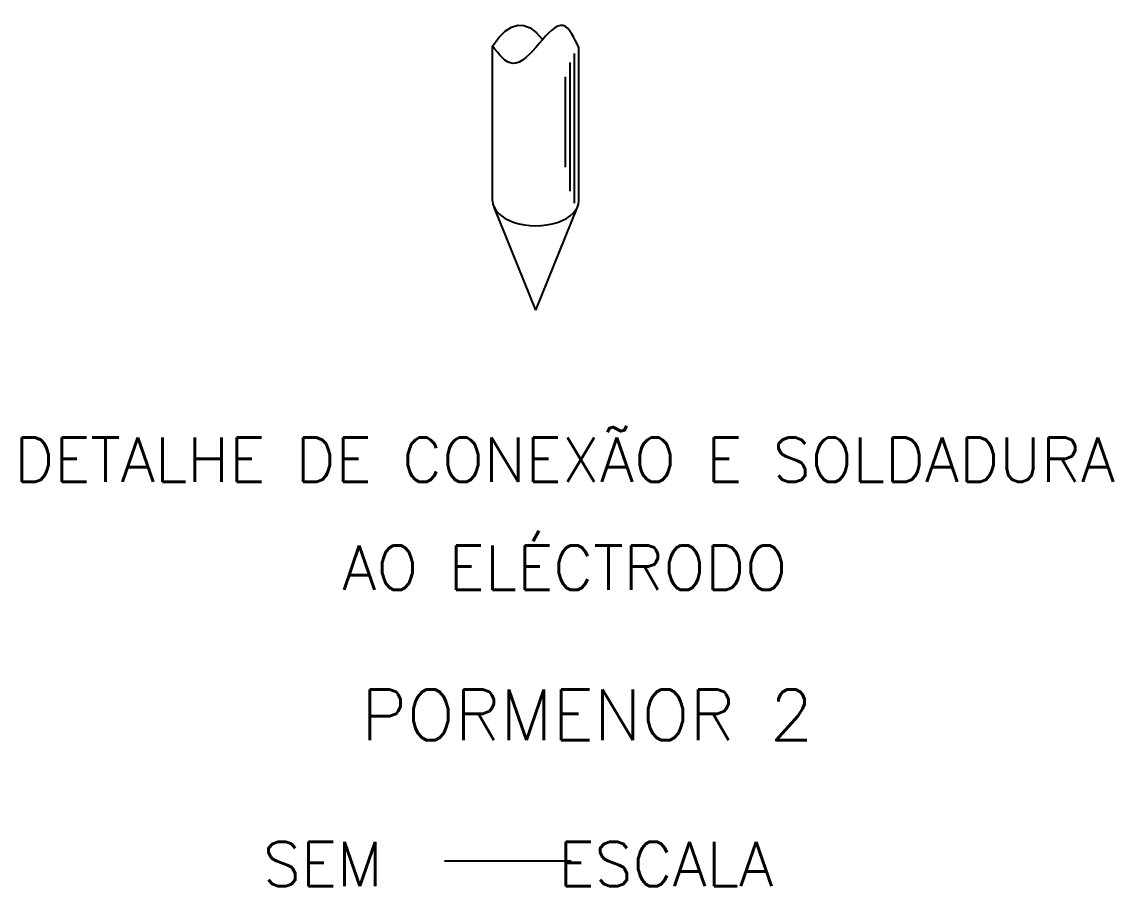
# Model space of a CAD drawing. Extents: x 5721 to 7477, y -2900 to -2449.
# Drawn here: x 5776.1 to 5862.2, y -2879.8 to -2811.6 of the extents above; entities that cross this region are included whole.
import ezdxf
from ezdxf.enums import TextEntityAlignment as Align

# ---------------------------------------------------------------- set-up
doc = ezdxf.new("R2010")
doc.units = 0
doc.header["$LTSCALE"] = 1.7
doc.header["$MEASUREMENT"] = 0
for name, color, linetype in [('C01', 1, 'CONTINUOUS'), ('C02', 2, 'CONTINUOUS'), ('C04', 4, 'CONTINUOUS'), ('C05', 4, 'CONTINUOUS')]:
    doc.layers.add(name, color=color, linetype=linetype)
doc.styles.add('100CL', font='romans.shx', dxfattribs={"height": 2.5})
doc.styles.add('140CL', font='romans.shx', dxfattribs={"height": 3.5})

msp = doc.modelspace()

# ---------------------------------------------------------------- linework, layer by layer
at = {"layer": 'C01'}
for p, q in [((5819.67, -2825.886), (5819.67, -2814.084)), ((5819.32, -2824.938), (5819.32, -2814.795)), ((5818.97, -2823.042), (5818.97, -2815.933))]:
    msp.add_line(p, q, dxfattribs=at)
at = {"layer": 'C02'}
for p, q in [((5813.203, -2825.702), (5813.203, -2813.488)), ((5820.02, -2825.702), (5820.02, -2813.528)), ((5816.611, -2834.34), (5813.318, -2826.206)), ((5816.611, -2834.34), (5819.905, -2826.206))]:
    msp.add_line(p, q, dxfattribs=at)
msp.add_lwpolyline([(5813.196, -2813.497), (5813.697, -2812.825), (5814.197, -2812.326), (5814.693, -2812.001), (5815.188, -2811.849), (5815.679, -2811.871), (5816.169, -2812.066), (5816.656, -2812.435), (5817.14, -2812.978)], dxfattribs=at)
msp.add_ellipse((5816.611, -2825.702), major_axis=(-3.409, 0), ratio=0.5774, start_param=0, end_param=3.141593, dxfattribs=at)
msp.add_spline([(5820.012, -2813.632), (5818.779, -2811.885), (5814.802, -2814.877), (5813.195, -2813.498)], degree=3, dxfattribs=at)
at = {"layer": 'C04', "color": 5}
msp.add_line((5809.403, -2877.785), (5819.403, -2877.785), dxfattribs=at)

# ---------------------------------------------------------------- texts
at = {"layer": 'C04', "color": 5, "style": '140CL'}
for s, p in [('DETALHE DE CONEXÃO E SOLDADURA', (5818.892, -2848.938)), ('AO ELÉCTRODO', (5818.892, -2857.451))]:
    msp.add_text(s, height=3.5, dxfattribs=at).set_placement(p, align=Align.BOTTOM_CENTER)
at = {"layer": 'C04', "color": 5, "style": '100CL'}
msp.add_text('SEM     ESCALA', height=3.5, dxfattribs=at).set_placement((5795.083, -2879.782))
at = {"layer": 'C05', "style": '140CL'}
msp.add_text('PORMENOR 2', height=4, dxfattribs=at).set_placement((5802.844, -2868.268))

doc.saveas('drawing.dxf')
